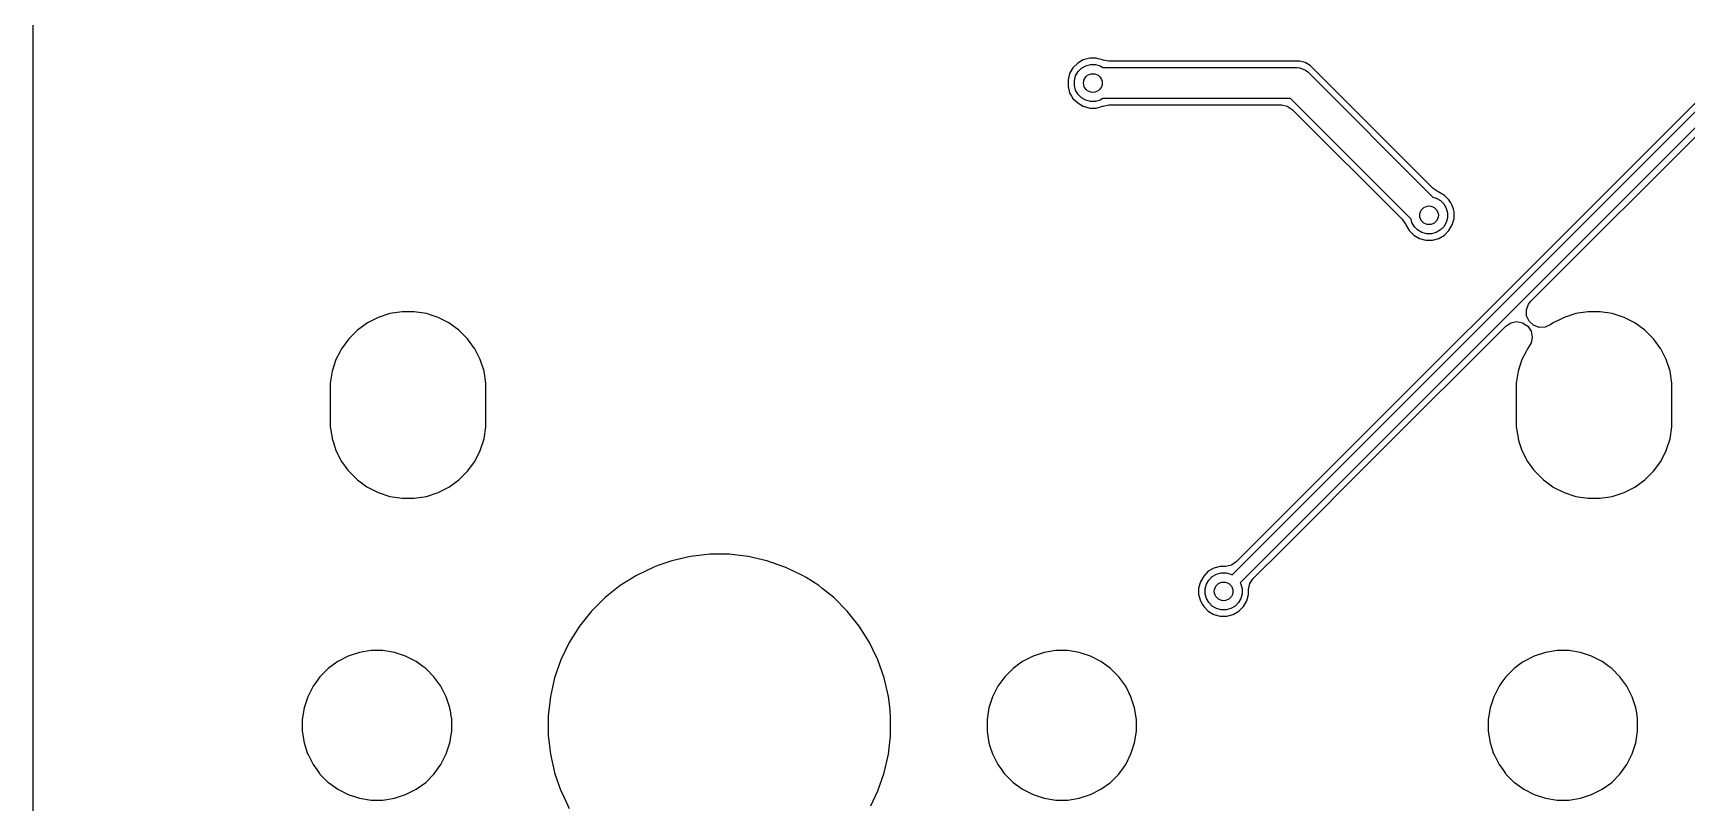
# Model space of a CAD drawing. Header units: inches. Extents: x 2.6 to 14.2, y -7.9 to -3.5.
# Drawn here: x 2.588 to 3.634, y -5.059 to -4.572 of the extents above; entities that cross this region are included whole.
import ezdxf

# ---------------------------------------------------------------- set-up
doc = ezdxf.new("R2010")
doc.units = ezdxf.units.IN
doc.header["$MEASUREMENT"] = 0
doc.layers.add('B.Cu', color=153, linetype='CONTINUOUS', true_color=0x4d7fc4)

msp = doc.modelspace()

# ---------------------------------------------------------------- linework, layer by layer
at = {"layer": 'B.Cu', "linetype": 'CONTINUOUS'}
for p, q in [((2.5882, -4.6018), (2.5882, -4.4882)), ((3.2488, -4.5913), (3.2458, -4.5942)), ((3.2523, -4.5892), (3.2488, -4.5913)), ((3.2564, -4.5881), (3.2523, -4.5892)), ((3.2605, -4.5881), (3.2564, -4.5881)), ((3.2617, -4.5885), (3.2605, -4.5881)), ((3.2645, -4.5892), (3.2617, -4.5885)), ((3.2649, -4.5894), (3.2645, -4.5892)), ((3.2686, -4.5901), (3.2649, -4.5894)), ((3.3892, -4.5901), (3.2686, -4.5901)), ((3.3927, -4.591), (3.3892, -4.5901)), ((3.3958, -4.5929), (3.3927, -4.591)), ((2.5882, -4.7939), (2.5882, -4.6018)), ((3.2437, -4.5978), (3.2427, -4.6018)), ((3.2427, -4.6018), (3.2427, -4.606)), ((3.2458, -4.5942), (3.2437, -4.5978)), ((3.2467, -4.6024), (3.2475, -4.5994)), ((3.2475, -4.5994), (3.2491, -4.5967)), ((3.2491, -4.5967), (3.2512, -4.5945)), ((3.2512, -4.5945), (3.2539, -4.593)), ((3.2539, -4.593), (3.2569, -4.5922)), ((3.2569, -4.5922), (3.26, -4.5922)), ((3.26, -4.5922), (3.263, -4.593)), ((3.263, -4.593), (3.2648, -4.5941)), ((3.2648, -4.5941), (3.3874, -4.5941)), ((3.3874, -4.5941), (3.3893, -4.5943)), ((3.3893, -4.5943), (3.3928, -4.5957)), ((3.3928, -4.5957), (3.3928, -4.5957)), ((3.3928, -4.5957), (3.3943, -4.5969)), ((3.3943, -4.5969), (3.4735, -4.6761)), ((3.4353, -4.6323), (3.3958, -4.5929)), ((3.3958, -4.5929), (3.3958, -4.5929)), ((3.3958, -4.5929), (3.3958, -4.5929)), ((3.2427, -4.606), (3.2437, -4.61)), ((3.2437, -4.61), (3.2449, -4.6121)), ((3.2449, -4.6121), (3.2458, -4.6136)), ((3.2467, -4.6054), (3.2467, -4.6024)), ((3.2475, -4.6084), (3.2467, -4.6054)), ((3.2491, -4.6111), (3.2475, -4.6084)), ((3.2512, -4.6133), (3.2491, -4.6111)), ((3.2458, -4.6136), (3.2488, -4.6165)), ((3.2488, -4.6165), (3.2523, -4.6186)), ((3.2539, -4.6148), (3.2512, -4.6133)), ((3.2523, -4.6186), (3.2564, -4.6197)), ((3.2569, -4.6156), (3.2539, -4.6148)), ((3.2564, -4.6197), (3.2605, -4.6197)), ((3.26, -4.6156), (3.2569, -4.6156)), ((3.263, -4.6148), (3.26, -4.6156)), ((3.2605, -4.6197), (3.2645, -4.6186)), ((3.2605, -4.6197), (3.2605, -4.6197)), ((3.2648, -4.6137), (3.263, -4.6148)), ((3.2645, -4.6186), (3.2649, -4.6185)), ((3.2645, -4.6186), (3.2645, -4.6186)), ((3.2645, -4.6186), (3.2645, -4.6186)), ((3.3833, -4.6137), (3.2648, -4.6137)), ((3.2649, -4.6185), (3.2686, -4.6177)), ((3.2686, -4.6177), (3.3776, -4.6177)), ((3.3465, -4.9152), (3.6474, -4.6142)), ((3.6436, -4.6125), (3.3491, -4.9069)), ((3.6514, -4.6203), (3.3515, -4.9202)), ((3.3776, -4.6177), (3.3813, -4.6185)), ((3.3813, -4.6185), (3.3845, -4.6206)), ((3.4596, -4.69), (3.3833, -4.6137)), ((3.3845, -4.6206), (3.4541, -4.6901)), ((3.4736, -4.6706), (3.4353, -4.6323)), ((3.5353, -4.742), (3.6502, -4.6271)), ((3.4768, -4.6727), (3.4736, -4.6706)), ((3.4771, -4.6729), (3.4768, -4.6727)), ((3.4807, -4.675), (3.4771, -4.6729)), ((3.4771, -4.6729), (3.4771, -4.6729)), ((3.4836, -4.6779), (3.4807, -4.675)), ((3.4735, -4.6761), (3.4756, -4.6767)), ((3.4756, -4.6767), (3.4782, -4.6782)), ((3.4782, -4.6782), (3.4804, -4.6804)), ((3.4804, -4.6804), (3.4819, -4.683)), ((3.4819, -4.683), (3.4827, -4.686)), ((3.4848, -4.6798), (3.4836, -4.6779)), ((3.4857, -4.6815), (3.4848, -4.6798)), ((3.4864, -4.6838), (3.4857, -4.6815)), ((3.4868, -4.6855), (3.4864, -4.6838)), ((3.4868, -4.6896), (3.4868, -4.6855)), ((3.4541, -4.6901), (3.4562, -4.6933)), ((3.4562, -4.6933), (3.4563, -4.6937)), ((3.4563, -4.6937), (3.4563, -4.6937)), ((3.4563, -4.6937), (3.4584, -4.6972)), ((3.4601, -4.6921), (3.4596, -4.69)), ((3.4617, -4.6948), (3.4601, -4.6921)), ((3.4638, -4.6969), (3.4617, -4.6948)), ((3.4804, -4.6948), (3.4782, -4.6969)), ((3.4819, -4.6921), (3.4804, -4.6948)), ((3.4827, -4.6891), (3.4819, -4.6921)), ((3.4827, -4.686), (3.4827, -4.6891)), ((3.4836, -4.6972), (3.4857, -4.6937)), ((3.4857, -4.6937), (3.4868, -4.6896)), ((3.4584, -4.6972), (3.4614, -4.7002)), ((3.4614, -4.7002), (3.4649, -4.7023)), ((3.4665, -4.6985), (3.4638, -4.6969)), ((3.4649, -4.7023), (3.469, -4.7033)), ((3.4695, -4.6993), (3.4665, -4.6985)), ((3.469, -4.7033), (3.4731, -4.7033)), ((3.4726, -4.6993), (3.4695, -4.6993)), ((3.4756, -4.6985), (3.4726, -4.6993)), ((3.4731, -4.7033), (3.4771, -4.7023)), ((3.4782, -4.6969), (3.4756, -4.6985)), ((3.4771, -4.7023), (3.4807, -4.7002)), ((3.4807, -4.7002), (3.4836, -4.6972)), ((3.5326, -4.7474), (3.5339, -4.7438)), ((3.5327, -4.7512), (3.5326, -4.7474)), ((3.5339, -4.7438), (3.5353, -4.742)), ((2.7996, -4.7557), (2.7933, -4.7603)), ((2.8044, -4.7533), (2.7996, -4.7557)), ((2.7996, -4.7557), (2.7996, -4.7557)), ((2.7996, -4.7557), (2.7996, -4.7557)), ((2.7996, -4.7557), (2.7996, -4.7557)), ((2.8065, -4.7522), (2.8044, -4.7533)), ((2.8138, -4.7498), (2.8065, -4.7522)), ((2.8065, -4.7522), (2.8065, -4.7522)), ((2.8215, -4.7486), (2.8138, -4.7498)), ((2.8292, -4.7486), (2.8215, -4.7486)), ((2.8215, -4.7486), (2.8215, -4.7486)), ((2.8215, -4.7486), (2.8215, -4.7486)), ((2.8369, -4.7498), (2.8292, -4.7486)), ((2.8292, -4.7486), (2.8292, -4.7486)), ((2.8292, -4.7486), (2.8292, -4.7486)), ((2.8393, -4.7506), (2.8369, -4.7498)), ((2.8369, -4.7498), (2.8369, -4.7498)), ((2.8369, -4.7498), (2.8369, -4.7498)), ((2.8443, -4.7522), (2.8393, -4.7506)), ((2.8512, -4.7557), (2.8443, -4.7522)), ((2.8443, -4.7522), (2.8443, -4.7522)), ((2.8443, -4.7522), (2.8443, -4.7522)), ((2.8443, -4.7522), (2.8443, -4.7522)), ((2.8574, -4.7603), (2.8512, -4.7557)), ((2.8512, -4.7557), (2.8512, -4.7557)), ((2.8512, -4.7557), (2.8512, -4.7557)), ((3.4395, -4.8377), (3.5195, -4.7578)), ((3.5195, -4.7578), (3.5227, -4.7556)), ((3.5227, -4.7556), (3.5264, -4.7549)), ((3.5264, -4.7549), (3.5302, -4.7556)), ((3.5302, -4.7556), (3.5334, -4.7578)), ((3.5343, -4.7546), (3.5327, -4.7512)), ((3.5334, -4.7578), (3.5355, -4.7609)), ((3.5371, -4.7572), (3.5343, -4.7546)), ((3.5407, -4.7586), (3.5371, -4.7572)), ((3.5445, -4.7584), (3.5407, -4.7586)), ((3.548, -4.7568), (3.5445, -4.7584)), ((3.5496, -4.7557), (3.548, -4.7568)), ((3.5544, -4.7533), (3.5496, -4.7557)), ((3.5496, -4.7557), (3.5496, -4.7557)), ((3.5496, -4.7557), (3.5496, -4.7557)), ((3.5496, -4.7557), (3.5496, -4.7557)), ((3.5565, -4.7522), (3.5544, -4.7533)), ((3.5638, -4.7498), (3.5565, -4.7522)), ((3.5565, -4.7522), (3.5565, -4.7522)), ((3.5715, -4.7486), (3.5638, -4.7498)), ((3.5792, -4.7486), (3.5715, -4.7486)), ((3.5715, -4.7486), (3.5715, -4.7486)), ((3.5715, -4.7486), (3.5715, -4.7486)), ((3.5869, -4.7498), (3.5792, -4.7486)), ((3.5792, -4.7486), (3.5792, -4.7486)), ((3.5792, -4.7486), (3.5792, -4.7486)), ((3.5893, -4.7506), (3.5869, -4.7498)), ((3.5869, -4.7498), (3.5869, -4.7498)), ((3.5869, -4.7498), (3.5869, -4.7498)), ((3.5943, -4.7522), (3.5893, -4.7506)), ((3.6012, -4.7557), (3.5943, -4.7522)), ((3.5943, -4.7522), (3.5943, -4.7522)), ((3.5943, -4.7522), (3.5943, -4.7522)), ((3.5943, -4.7522), (3.5943, -4.7522)), ((3.6074, -4.7603), (3.6012, -4.7557)), ((3.6012, -4.7557), (3.6012, -4.7557)), ((3.6012, -4.7557), (3.6012, -4.7557)), ((2.7878, -4.7657), (2.7833, -4.772)), ((2.7933, -4.7603), (2.7878, -4.7657)), ((2.8629, -4.7657), (2.8574, -4.7603)), ((2.8574, -4.7603), (2.8574, -4.7603)), ((2.8673, -4.7718), (2.8629, -4.7657)), ((2.8629, -4.7657), (2.8629, -4.7657)), ((3.5355, -4.7684), (3.5344, -4.7705)), ((3.5355, -4.7609), (3.5362, -4.7647)), ((3.5362, -4.7647), (3.5355, -4.7684)), ((3.6129, -4.7657), (3.6074, -4.7603)), ((3.6074, -4.7603), (3.6074, -4.7603)), ((3.6173, -4.7718), (3.6129, -4.7657)), ((3.6129, -4.7657), (3.6129, -4.7657)), ((2.7797, -4.7789), (2.7773, -4.7863)), ((2.7824, -4.7737), (2.7797, -4.7789)), ((2.7797, -4.7789), (2.7797, -4.7789)), ((2.7833, -4.772), (2.7824, -4.7737)), ((2.7833, -4.772), (2.7833, -4.772)), ((2.7833, -4.772), (2.7833, -4.772)), ((2.7833, -4.772), (2.7833, -4.772)), ((2.8675, -4.772), (2.8673, -4.7718)), ((2.871, -4.7789), (2.8675, -4.772)), ((2.8734, -4.7863), (2.871, -4.7789)), ((3.5297, -4.7789), (3.5273, -4.7863)), ((3.5324, -4.7737), (3.5297, -4.7789)), ((3.5297, -4.7789), (3.5297, -4.7789)), ((3.5333, -4.772), (3.5324, -4.7737)), ((3.5344, -4.7705), (3.5333, -4.772)), ((3.5333, -4.772), (3.5333, -4.772)), ((3.5333, -4.772), (3.5333, -4.772)), ((3.5333, -4.772), (3.5333, -4.772)), ((3.6175, -4.772), (3.6173, -4.7718)), ((3.621, -4.7789), (3.6175, -4.772)), ((3.6234, -4.7863), (3.621, -4.7789)), ((2.7773, -4.7863), (2.7761, -4.7939)), ((2.8746, -4.7939), (2.8734, -4.7863)), ((3.5273, -4.7863), (3.5261, -4.7939)), ((3.6246, -4.7939), (3.6234, -4.7863)), ((2.5882, -5.0067), (2.5882, -4.7939)), ((2.7761, -4.7939), (2.7761, -4.7939)), ((2.7761, -4.7939), (2.7761, -4.8214)), ((2.8746, -4.8214), (2.8746, -4.7939)), ((3.5261, -4.7939), (3.5261, -4.7939)), ((3.5261, -4.7939), (3.5261, -4.8214)), ((3.6246, -4.8214), (3.6246, -4.7939)), ((2.7761, -4.8214), (2.7761, -4.8214)), ((2.7761, -4.8214), (2.7773, -4.8285)), ((2.8734, -4.829), (2.8746, -4.8214)), ((3.5261, -4.8214), (3.5261, -4.8214)), ((3.5261, -4.8214), (3.5273, -4.8285)), ((3.6234, -4.829), (3.6246, -4.8214)), ((2.7773, -4.8285), (2.7773, -4.829)), ((2.7773, -4.829), (2.7781, -4.8313)), ((2.7781, -4.8313), (2.7797, -4.8364)), ((2.871, -4.8364), (2.8734, -4.829)), ((3.5273, -4.8285), (3.5273, -4.829)), ((3.5273, -4.829), (3.5281, -4.8313)), ((3.5281, -4.8313), (3.5297, -4.8364)), ((3.621, -4.8364), (3.6234, -4.829)), ((2.7797, -4.8364), (2.7797, -4.8364)), ((2.7797, -4.8364), (2.7833, -4.8433)), ((2.8675, -4.8433), (2.871, -4.8364)), ((3.3789, -4.8984), (3.4395, -4.8377)), ((3.5297, -4.8364), (3.5297, -4.8364)), ((3.5297, -4.8364), (3.5333, -4.8433)), ((3.6175, -4.8433), (3.621, -4.8364)), ((2.7833, -4.8433), (2.7833, -4.8433)), ((2.7833, -4.8433), (2.7833, -4.8433)), ((2.7833, -4.8433), (2.7873, -4.8488)), ((2.7873, -4.8488), (2.7878, -4.8496)), ((2.7878, -4.8496), (2.7933, -4.855)), ((2.8574, -4.855), (2.8629, -4.8496)), ((2.8629, -4.8496), (2.8675, -4.8433)), ((3.5333, -4.8433), (3.5333, -4.8433)), ((3.5333, -4.8433), (3.5333, -4.8433)), ((3.5333, -4.8433), (3.5373, -4.8488)), ((3.5373, -4.8488), (3.5378, -4.8496)), ((3.5378, -4.8496), (3.5433, -4.855)), ((3.6074, -4.855), (3.6129, -4.8496)), ((3.6129, -4.8496), (3.6175, -4.8433)), ((2.7933, -4.855), (2.7933, -4.855)), ((2.7933, -4.855), (2.7993, -4.8594)), ((2.7993, -4.8594), (2.7996, -4.8596)), ((2.7996, -4.8596), (2.8065, -4.8631)), ((2.8065, -4.8631), (2.8138, -4.8655)), ((2.8369, -4.8655), (2.8443, -4.8631)), ((2.8443, -4.8631), (2.8512, -4.8596)), ((2.8512, -4.8596), (2.8574, -4.855)), ((3.5433, -4.855), (3.5433, -4.855)), ((3.5433, -4.855), (3.5493, -4.8594)), ((3.5493, -4.8594), (3.5496, -4.8596)), ((3.5496, -4.8596), (3.5565, -4.8631)), ((3.5565, -4.8631), (3.5638, -4.8655)), ((3.5869, -4.8655), (3.5943, -4.8631)), ((3.5943, -4.8631), (3.6012, -4.8596)), ((3.6012, -4.8596), (3.6074, -4.855)), ((2.8138, -4.8655), (2.8215, -4.8667)), ((2.8215, -4.8667), (2.8215, -4.8667)), ((2.8215, -4.8667), (2.8292, -4.8667)), ((2.8292, -4.8667), (2.8369, -4.8655)), ((2.8292, -4.8667), (2.8292, -4.8667)), ((3.5638, -4.8655), (3.5715, -4.8667)), ((3.5715, -4.8667), (3.5715, -4.8667)), ((3.5715, -4.8667), (3.5792, -4.8667)), ((3.5792, -4.8667), (3.5869, -4.8655)), ((3.5792, -4.8667), (3.5792, -4.8667)), ((3.004, -4.9035), (2.9922, -4.9062)), ((3.0161, -4.9021), (3.004, -4.9035)), ((3.0283, -4.9021), (3.0161, -4.9021)), ((3.0161, -4.9021), (3.0161, -4.9021)), ((3.0404, -4.9035), (3.0283, -4.9021)), ((3.0283, -4.9021), (3.0283, -4.9021)), ((3.0522, -4.9062), (3.0404, -4.9035)), ((3.3597, -4.9175), (3.3789, -4.8984)), ((2.9698, -4.9155), (2.9595, -4.9219)), ((2.9807, -4.9102), (2.9698, -4.9155)), ((2.984, -4.909), (2.9807, -4.9102)), ((2.9807, -4.9102), (2.9807, -4.9102)), ((2.9807, -4.9102), (2.9807, -4.9102)), ((2.9922, -4.9062), (2.984, -4.909)), ((3.0637, -4.9102), (3.0522, -4.9062)), ((3.0522, -4.9062), (3.0522, -4.9062)), ((3.0522, -4.9062), (3.0522, -4.9062)), ((3.0642, -4.9104), (3.0637, -4.9102)), ((3.0747, -4.9155), (3.0642, -4.9104)), ((3.077, -4.9169), (3.0747, -4.9155)), ((3.3314, -4.9129), (3.3285, -4.9159)), ((3.335, -4.9109), (3.3314, -4.9129)), ((3.3339, -4.9162), (3.3366, -4.9146)), ((3.339, -4.9098), (3.335, -4.9109)), ((3.3366, -4.9146), (3.3396, -4.9138)), ((3.3422, -4.9098), (3.339, -4.9098)), ((3.3396, -4.9138), (3.3427, -4.9138)), ((3.346, -4.909), (3.3422, -4.9098)), ((3.3427, -4.9138), (3.3456, -4.9146)), ((3.3456, -4.9146), (3.3465, -4.9152)), ((3.3491, -4.9069), (3.346, -4.909)), ((2.9595, -4.9219), (2.9499, -4.9295)), ((2.9595, -4.9219), (2.9595, -4.9219)), ((3.085, -4.9219), (3.077, -4.9169)), ((3.0869, -4.9235), (3.085, -4.9219)), ((3.0945, -4.9295), (3.0869, -4.9235)), ((3.3264, -4.9195), (3.3253, -4.9235)), ((3.3253, -4.9235), (3.3253, -4.9276)), ((3.3285, -4.9159), (3.3264, -4.9195)), ((3.3294, -4.924), (3.3302, -4.921)), ((3.3294, -4.9271), (3.3294, -4.924)), ((3.3302, -4.921), (3.3317, -4.9184)), ((3.3317, -4.9184), (3.3339, -4.9162)), ((3.3515, -4.9202), (3.352, -4.921)), ((3.352, -4.921), (3.3528, -4.924)), ((3.3528, -4.924), (3.3528, -4.9271)), ((3.3569, -4.9245), (3.3576, -4.9207)), ((3.3569, -4.9276), (3.3569, -4.9245)), ((3.3576, -4.9207), (3.3597, -4.9175)), ((2.9499, -4.9295), (2.9413, -4.9381)), ((2.9499, -4.9295), (2.9499, -4.9295)), ((3.1031, -4.9381), (3.0945, -4.9295)), ((3.3253, -4.9276), (3.3264, -4.9316)), ((3.3264, -4.9316), (3.3278, -4.934)), ((3.3278, -4.934), (3.3285, -4.9352)), ((3.3285, -4.9352), (3.3314, -4.9382)), ((3.3302, -4.9301), (3.3294, -4.9271)), ((3.3317, -4.9327), (3.3302, -4.9301)), ((3.3339, -4.9349), (3.3317, -4.9327)), ((3.3366, -4.9365), (3.3339, -4.9349)), ((3.3396, -4.9373), (3.3366, -4.9365)), ((3.3456, -4.9365), (3.3427, -4.9373)), ((3.3483, -4.9349), (3.3456, -4.9365)), ((3.3505, -4.9327), (3.3483, -4.9349)), ((3.352, -4.9301), (3.3505, -4.9327)), ((3.3508, -4.9382), (3.3537, -4.9352)), ((3.3528, -4.9271), (3.352, -4.9301)), ((3.3537, -4.9352), (3.3558, -4.9316)), ((3.3558, -4.9316), (3.3569, -4.9276)), ((2.9413, -4.9381), (2.9338, -4.9476)), ((2.9413, -4.9381), (2.9413, -4.9381)), ((3.1107, -4.9476), (3.1031, -4.9381)), ((3.3314, -4.9382), (3.335, -4.9403)), ((3.335, -4.9403), (3.339, -4.9413)), ((3.339, -4.9413), (3.3432, -4.9413)), ((3.3427, -4.9373), (3.3396, -4.9373)), ((3.3432, -4.9413), (3.3472, -4.9403)), ((3.3472, -4.9403), (3.3508, -4.9382)), ((2.9338, -4.9476), (2.9273, -4.9579)), ((2.9338, -4.9476), (2.9338, -4.9476)), ((3.1171, -4.9579), (3.1107, -4.9476)), ((2.7875, -4.9666), (2.7809, -4.97)), ((2.7946, -4.9643), (2.7875, -4.9666)), ((2.7875, -4.9666), (2.7875, -4.9666)), ((2.7875, -4.9666), (2.7875, -4.9666)), ((2.802, -4.9631), (2.7946, -4.9643)), ((2.8094, -4.9631), (2.802, -4.9631)), ((2.802, -4.9631), (2.802, -4.9631)), ((2.802, -4.9631), (2.802, -4.9631)), ((2.8167, -4.9643), (2.8094, -4.9631)), ((2.8094, -4.9631), (2.8094, -4.9631)), ((2.8094, -4.9631), (2.8094, -4.9631)), ((2.8187, -4.9649), (2.8167, -4.9643)), ((2.8167, -4.9643), (2.8167, -4.9643)), ((2.8167, -4.9643), (2.8167, -4.9643)), ((2.8238, -4.9666), (2.8187, -4.9649)), ((2.8304, -4.97), (2.8238, -4.9666)), ((2.8238, -4.9666), (2.8238, -4.9666)), ((2.8238, -4.9666), (2.8238, -4.9666)), ((2.9273, -4.9579), (2.922, -4.9689)), ((3.1193, -4.9624), (3.1171, -4.9579)), ((3.1171, -4.9579), (3.1171, -4.9579)), ((3.1224, -4.9689), (3.1193, -4.9624)), ((3.2206, -4.9666), (3.214, -4.97)), ((3.2277, -4.9643), (3.2206, -4.9666)), ((3.2206, -4.9666), (3.2206, -4.9666)), ((3.2206, -4.9666), (3.2206, -4.9666)), ((3.235, -4.9631), (3.2277, -4.9643)), ((3.2425, -4.9631), (3.235, -4.9631)), ((3.235, -4.9631), (3.235, -4.9631)), ((3.235, -4.9631), (3.235, -4.9631)), ((3.2498, -4.9643), (3.2425, -4.9631)), ((3.2425, -4.9631), (3.2425, -4.9631)), ((3.2425, -4.9631), (3.2425, -4.9631)), ((3.2517, -4.9649), (3.2498, -4.9643)), ((3.2498, -4.9643), (3.2498, -4.9643)), ((3.2498, -4.9643), (3.2498, -4.9643)), ((3.2569, -4.9666), (3.2517, -4.9649)), ((3.2635, -4.97), (3.2569, -4.9666)), ((3.2569, -4.9666), (3.2569, -4.9666)), ((3.2569, -4.9666), (3.2569, -4.9666)), ((3.5375, -4.9666), (3.5309, -4.97)), ((3.5446, -4.9643), (3.5375, -4.9666)), ((3.5375, -4.9666), (3.5375, -4.9666)), ((3.5375, -4.9666), (3.5375, -4.9666)), ((3.552, -4.9631), (3.5446, -4.9643)), ((3.5594, -4.9631), (3.552, -4.9631)), ((3.552, -4.9631), (3.552, -4.9631)), ((3.552, -4.9631), (3.552, -4.9631)), ((3.5667, -4.9643), (3.5594, -4.9631)), ((3.5594, -4.9631), (3.5594, -4.9631)), ((3.5594, -4.9631), (3.5594, -4.9631)), ((3.5687, -4.9649), (3.5667, -4.9643)), ((3.5667, -4.9643), (3.5667, -4.9643)), ((3.5667, -4.9643), (3.5667, -4.9643)), ((3.5738, -4.9666), (3.5687, -4.9649)), ((3.5804, -4.97), (3.5738, -4.9666)), ((3.5738, -4.9666), (3.5738, -4.9666)), ((3.5738, -4.9666), (3.5738, -4.9666)), ((2.7749, -4.9744), (2.7696, -4.9796)), ((2.7802, -4.9705), (2.7749, -4.9744)), ((2.7809, -4.97), (2.7802, -4.9705)), ((2.8347, -4.9731), (2.8304, -4.97)), ((2.8365, -4.9744), (2.8347, -4.9731)), ((2.8417, -4.9796), (2.8365, -4.9744)), ((2.8365, -4.9744), (2.8365, -4.9744)), ((2.8365, -4.9744), (2.8365, -4.9744)), ((2.922, -4.9689), (2.918, -4.9804)), ((2.922, -4.9689), (2.922, -4.9689)), ((3.1264, -4.9804), (3.1224, -4.9689)), ((3.208, -4.9744), (3.2027, -4.9796)), ((3.2133, -4.9705), (3.208, -4.9744)), ((3.214, -4.97), (3.2133, -4.9705)), ((3.2678, -4.9731), (3.2635, -4.97)), ((3.2695, -4.9744), (3.2678, -4.9731)), ((3.2748, -4.9796), (3.2695, -4.9744)), ((3.2695, -4.9744), (3.2695, -4.9744)), ((3.2695, -4.9744), (3.2695, -4.9744)), ((3.5249, -4.9744), (3.5196, -4.9796)), ((3.5302, -4.9705), (3.5249, -4.9744)), ((3.5309, -4.97), (3.5302, -4.9705)), ((3.5847, -4.9731), (3.5804, -4.97)), ((3.5865, -4.9744), (3.5847, -4.9731)), ((3.5917, -4.9796), (3.5865, -4.9744)), ((3.5865, -4.9744), (3.5865, -4.9744)), ((3.5865, -4.9744), (3.5865, -4.9744)), ((2.7653, -4.9856), (2.7623, -4.9915)), ((2.7665, -4.9839), (2.7653, -4.9856)), ((2.7696, -4.9796), (2.7665, -4.9839)), ((2.8461, -4.9856), (2.8417, -4.9796)), ((2.8495, -4.9923), (2.8461, -4.9856)), ((2.918, -4.9804), (2.9153, -4.9922)), ((3.1291, -4.9922), (3.1264, -4.9804)), ((3.1983, -4.9856), (3.1954, -4.9915)), ((3.1996, -4.9839), (3.1983, -4.9856)), ((3.2027, -4.9796), (3.1996, -4.9839)), ((3.2792, -4.9856), (3.2748, -4.9796)), ((3.2825, -4.9923), (3.2792, -4.9856)), ((3.5153, -4.9856), (3.5123, -4.9915)), ((3.5165, -4.9839), (3.5153, -4.9856)), ((3.5196, -4.9796), (3.5165, -4.9839)), ((3.5961, -4.9856), (3.5917, -4.9796)), ((3.5995, -4.9923), (3.5961, -4.9856)), ((2.7596, -4.9993), (2.7584, -5.0067)), ((2.7619, -4.9923), (2.7596, -4.9993)), ((2.7623, -4.9915), (2.7619, -4.9923)), ((2.8518, -4.9993), (2.8495, -4.9923)), ((2.8521, -5.0012), (2.8518, -4.9993)), ((2.9153, -4.9922), (2.9139, -5.0043)), ((3.1299, -4.9986), (3.1291, -4.9922)), ((3.1305, -5.0043), (3.1299, -4.9986)), ((3.1926, -4.9993), (3.1915, -5.0067)), ((3.1949, -4.9923), (3.1926, -4.9993)), ((3.1954, -4.9915), (3.1949, -4.9923)), ((3.2848, -4.9993), (3.2825, -4.9923)), ((3.286, -5.0067), (3.2848, -4.9993)), ((3.5096, -4.9993), (3.5084, -5.0067)), ((3.5119, -4.9923), (3.5096, -4.9993)), ((3.5123, -4.9915), (3.5119, -4.9923)), ((3.6018, -4.9993), (3.5995, -4.9923)), ((3.6021, -5.0012), (3.6018, -4.9993)), ((2.5882, -5.1516), (2.5882, -5.0067)), ((2.7584, -5.0067), (2.7584, -5.0067)), ((2.7584, -5.0067), (2.7584, -5.0141)), ((2.8526, -5.0043), (2.8521, -5.0012)), ((2.8528, -5.0056), (2.8526, -5.0043)), ((2.8529, -5.0063), (2.8528, -5.0056)), ((2.8529, -5.0067), (2.8529, -5.0063)), ((2.8529, -5.0141), (2.8529, -5.0067)), ((2.9139, -5.0043), (2.9139, -5.0165)), ((3.1305, -5.0067), (3.1305, -5.0043)), ((3.1305, -5.0043), (3.1305, -5.0043)), ((3.1305, -5.0165), (3.1305, -5.0067)), ((3.1915, -5.0067), (3.1915, -5.0067)), ((3.1915, -5.0067), (3.1915, -5.0141)), ((3.286, -5.0141), (3.286, -5.0067)), ((3.286, -5.0067), (3.286, -5.0067)), ((3.5084, -5.0067), (3.5084, -5.0067)), ((3.5084, -5.0067), (3.5084, -5.0141)), ((3.6026, -5.0043), (3.6021, -5.0012)), ((3.6028, -5.0056), (3.6026, -5.0043)), ((3.6029, -5.0063), (3.6028, -5.0056)), ((3.6029, -5.0067), (3.6029, -5.0063)), ((3.6029, -5.0141), (3.6029, -5.0067)), ((2.7584, -5.0141), (2.7584, -5.0141)), ((2.7584, -5.0141), (2.7596, -5.0215)), ((2.8518, -5.0215), (2.8529, -5.0141)), ((2.9139, -5.0165), (2.9153, -5.0286)), ((3.1291, -5.0286), (3.1304, -5.0173)), ((3.1304, -5.0173), (3.1305, -5.0165)), ((3.1305, -5.0165), (3.1305, -5.0165)), ((3.1915, -5.0141), (3.1915, -5.0141)), ((3.1915, -5.0141), (3.1926, -5.0215)), ((3.2848, -5.0215), (3.286, -5.0141)), ((3.5084, -5.0141), (3.5084, -5.0141)), ((3.5084, -5.0141), (3.5096, -5.0215)), ((3.6018, -5.0215), (3.6029, -5.0141)), ((2.7596, -5.0215), (2.7596, -5.0215)), ((2.7596, -5.0215), (2.7602, -5.0235)), ((2.7602, -5.0235), (2.7618, -5.0285)), ((2.7618, -5.0285), (2.7619, -5.0285)), ((2.7619, -5.0285), (2.7653, -5.0352)), ((2.8461, -5.0352), (2.8495, -5.0285)), ((2.8495, -5.0285), (2.8518, -5.0215)), ((2.9153, -5.0286), (2.9179, -5.0402)), ((3.1264, -5.0404), (3.1291, -5.0286)), ((3.1926, -5.0215), (3.1926, -5.0215)), ((3.1926, -5.0215), (3.1933, -5.0235)), ((3.1933, -5.0235), (3.1949, -5.0285)), ((3.1949, -5.0285), (3.1949, -5.0285)), ((3.1949, -5.0285), (3.1983, -5.0352)), ((3.2792, -5.0352), (3.2825, -5.0285)), ((3.2825, -5.0285), (3.2848, -5.0215)), ((3.5096, -5.0215), (3.5096, -5.0215)), ((3.5096, -5.0215), (3.5102, -5.0235)), ((3.5102, -5.0235), (3.5118, -5.0285)), ((3.5118, -5.0285), (3.5119, -5.0285)), ((3.5119, -5.0285), (3.5153, -5.0352)), ((3.5961, -5.0352), (3.5995, -5.0285)), ((3.5995, -5.0285), (3.6018, -5.0215)), ((2.7653, -5.0352), (2.7676, -5.0383)), ((2.7676, -5.0383), (2.7693, -5.0408)), ((2.7693, -5.0408), (2.7696, -5.0412)), ((2.7696, -5.0412), (2.7749, -5.0465)), ((2.8365, -5.0465), (2.8417, -5.0412)), ((2.8417, -5.0412), (2.8461, -5.0352)), ((2.9179, -5.0402), (2.918, -5.0404)), ((2.918, -5.0404), (2.922, -5.0519)), ((3.1224, -5.0519), (3.1264, -5.0404)), ((3.1983, -5.0352), (3.2006, -5.0383)), ((3.2006, -5.0383), (3.2024, -5.0408)), ((3.2024, -5.0408), (3.2027, -5.0412)), ((3.2027, -5.0412), (3.208, -5.0465)), ((3.2695, -5.0465), (3.2748, -5.0412)), ((3.2748, -5.0412), (3.2792, -5.0352)), ((3.5153, -5.0352), (3.5176, -5.0383)), ((3.5176, -5.0383), (3.5193, -5.0408)), ((3.5193, -5.0408), (3.5196, -5.0412)), ((3.5196, -5.0412), (3.5249, -5.0465)), ((3.5865, -5.0465), (3.5917, -5.0412)), ((3.5917, -5.0412), (3.5961, -5.0352)), ((2.7749, -5.0465), (2.7749, -5.0465)), ((2.7749, -5.0465), (2.7749, -5.0465)), ((2.7749, -5.0465), (2.7751, -5.0466)), ((2.7751, -5.0466), (2.7809, -5.0508)), ((2.7809, -5.0508), (2.7875, -5.0542)), ((2.8238, -5.0542), (2.8304, -5.0508)), ((2.8304, -5.0508), (2.8365, -5.0465)), ((3.208, -5.0465), (3.208, -5.0465)), ((3.208, -5.0465), (3.208, -5.0465)), ((3.208, -5.0465), (3.2081, -5.0466)), ((3.2081, -5.0466), (3.214, -5.0508)), ((3.214, -5.0508), (3.2206, -5.0542)), ((3.2569, -5.0542), (3.2635, -5.0508)), ((3.2635, -5.0508), (3.2695, -5.0465)), ((3.5249, -5.0465), (3.5249, -5.0465)), ((3.5249, -5.0465), (3.5249, -5.0465)), ((3.5249, -5.0465), (3.5251, -5.0466)), ((3.5251, -5.0466), (3.5309, -5.0508)), ((3.5309, -5.0508), (3.5375, -5.0542)), ((3.5738, -5.0542), (3.5804, -5.0508)), ((3.5804, -5.0508), (3.5865, -5.0465)), ((2.7875, -5.0542), (2.7946, -5.0565)), ((2.7946, -5.0565), (2.802, -5.0577)), ((2.802, -5.0577), (2.802, -5.0577)), ((2.802, -5.0577), (2.8094, -5.0577)), ((2.8094, -5.0577), (2.8167, -5.0565)), ((2.8094, -5.0577), (2.8094, -5.0577)), ((2.8167, -5.0565), (2.8238, -5.0542)), ((2.922, -5.0519), (2.9229, -5.0537)), ((2.9229, -5.0537), (2.9273, -5.0629)), ((3.1179, -5.0613), (3.1224, -5.0519)), ((3.2206, -5.0542), (3.2277, -5.0565)), ((3.2277, -5.0565), (3.235, -5.0577)), ((3.235, -5.0577), (3.235, -5.0577)), ((3.235, -5.0577), (3.2425, -5.0577)), ((3.2425, -5.0577), (3.2498, -5.0565)), ((3.2425, -5.0577), (3.2425, -5.0577)), ((3.2498, -5.0565), (3.2569, -5.0542)), ((3.5375, -5.0542), (3.5446, -5.0565)), ((3.5446, -5.0565), (3.552, -5.0577)), ((3.552, -5.0577), (3.552, -5.0577)), ((3.552, -5.0577), (3.5594, -5.0577)), ((3.5594, -5.0577), (3.5667, -5.0565)), ((3.5594, -5.0577), (3.5594, -5.0577)), ((3.5667, -5.0565), (3.5738, -5.0542))]:
    msp.add_line(p, q, dxfattribs=at)
at = {"layer": 'B.Cu'}
for centre in [(3.2584, -4.6039), (3.471, -4.6876), (3.3411, -4.9256)]:
    msp.add_circle(centre, 0.00591, dxfattribs=at)

doc.saveas('drawing.dxf')
